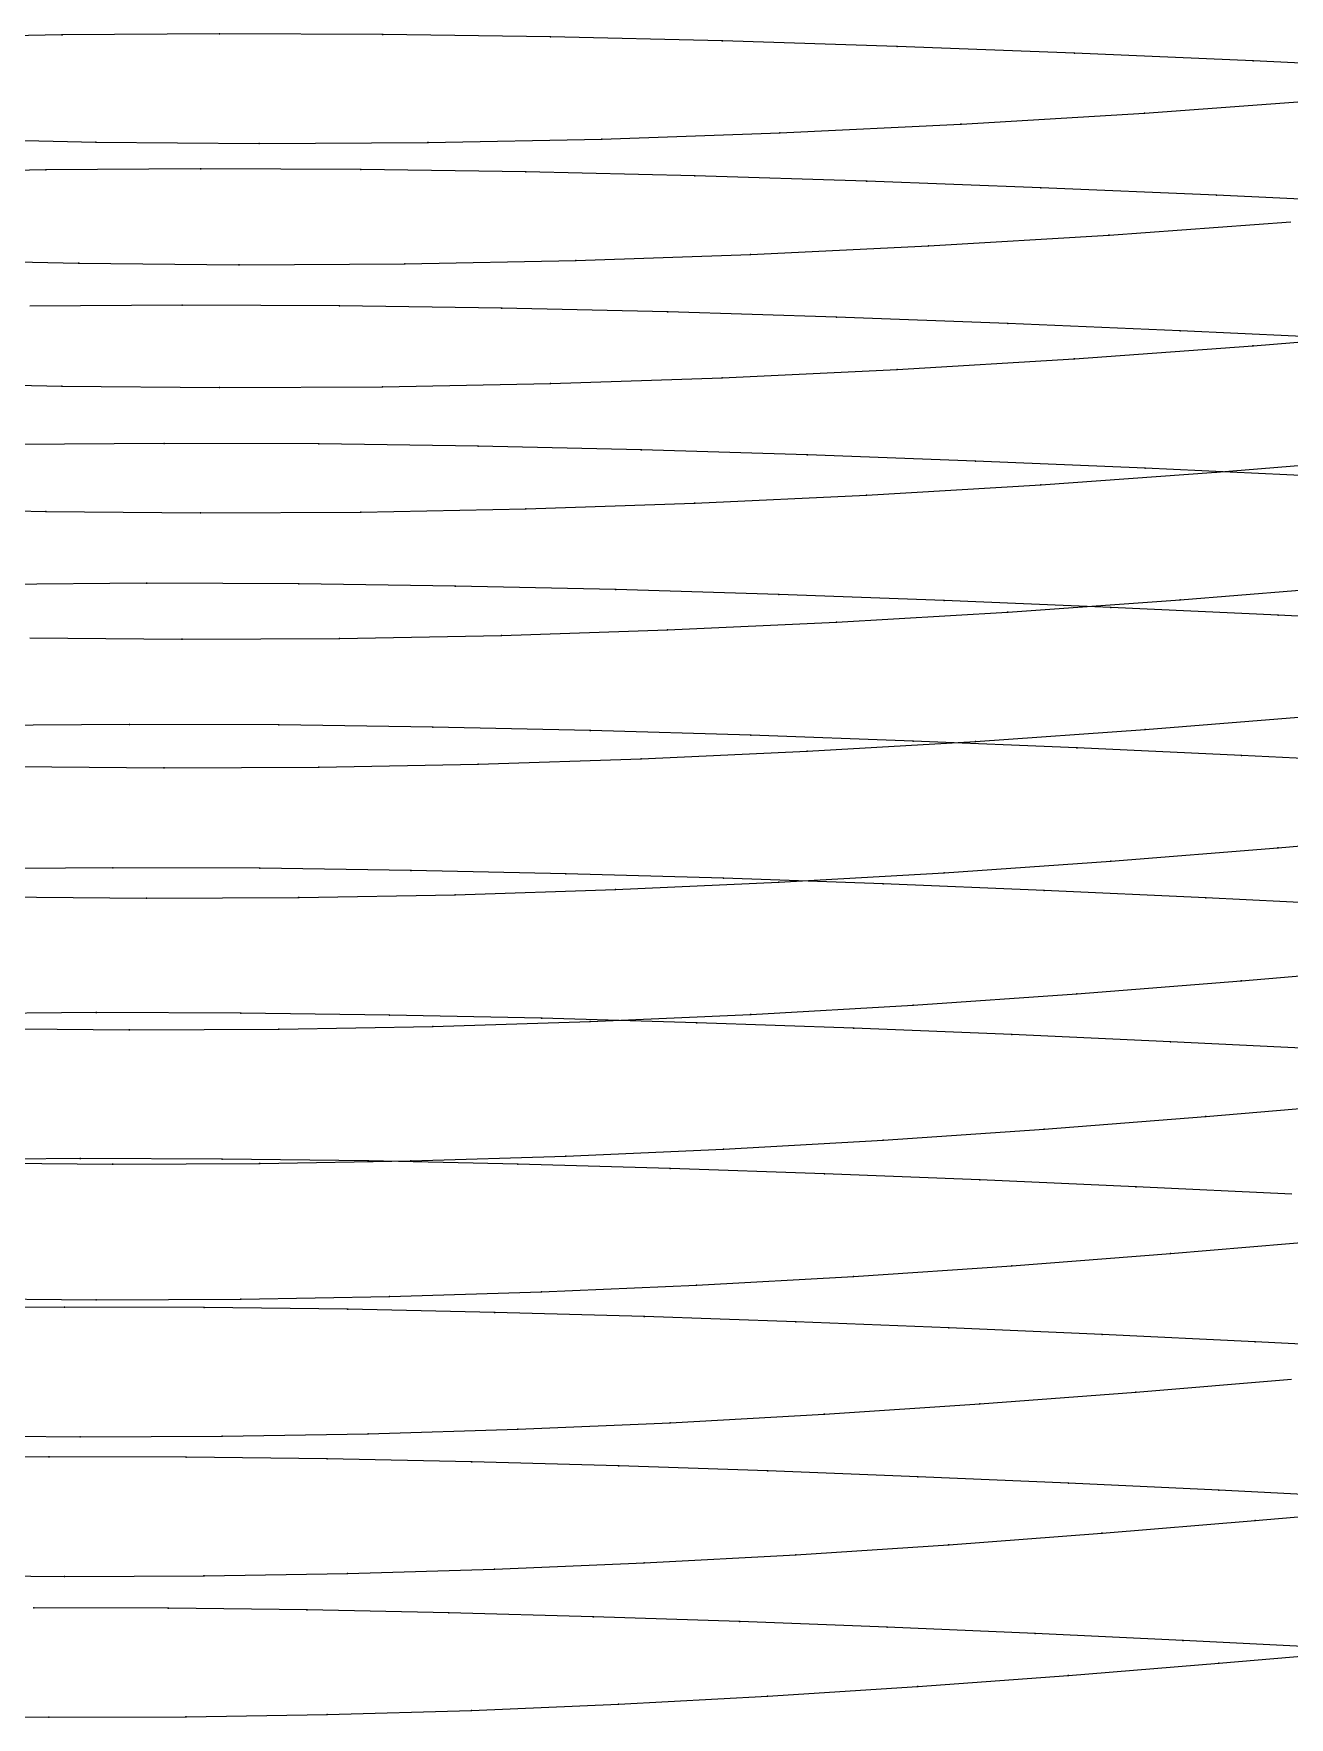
# Model space of a CAD drawing. Extents: x 0 to 4.67, y -4.5 to 1.66.
# Drawn here: x 0.741 to 1.291, y -2.794 to -2.055 of the extents above; entities that cross this region are included whole.
import ezdxf

# ---------------------------------------------------------------- set-up
doc = ezdxf.new("R2010")
doc.units = 0
doc.layers.get('0').update_dxf_attribs({"linetype": 'CONTINUOUS'})

msp = doc.modelspace()

# ---------------------------------------------------------------- linework, layer by layer
at = {"color": 4}
for points in [[(1.3539, -2.07114), (1.27532, -2.06738), (1.27529, -2.06737), (1.19699, -2.06398), (1.19693, -2.06398), (1.11926, -2.06105), (1.11921, -2.06105), (1.04255, -2.05866), (1.0425, -2.05866), (0.96721, -2.05688), (0.96715, -2.05688), (0.89359, -2.0558), (0.89353, -2.0558), (0.82207, -2.05546), (0.82201, -2.05546), (0.75297, -2.05595), (0.75291, -2.05595), (0.68664, -2.05727)], [(0.6991, -2.1014), (0.7678, -2.10302), (0.76783, -2.10302), (0.83937, -2.10364), (0.8394, -2.10364), (0.91344, -2.10321), (0.91347, -2.10321), (0.98969, -2.10168), (0.98972, -2.10168), (1.06773, -2.099), (1.06776, -2.099), (1.14718, -2.09519), (1.14722, -2.09519), (1.22769, -2.09026), (1.22772, -2.09026), (1.30882, -2.08428)], [(1.33645, -2.12996), (1.25922, -2.12629), (1.25919, -2.12628), (1.18224, -2.12298), (1.18219, -2.12298), (1.10585, -2.12013), (1.1058, -2.12013), (1.03047, -2.1178), (1.03041, -2.1178), (0.95642, -2.11607), (0.95636, -2.11607), (0.88407, -2.11502), (0.88401, -2.11502), (0.81378, -2.11471), (0.81372, -2.11471), (0.74587, -2.11519), (0.74582, -2.1152), (0.68068, -2.11649)], [(0.69273, -2.15455), (0.76023, -2.15613), (0.76026, -2.15613), (0.83055, -2.15675), (0.83058, -2.15675), (0.90333, -2.15634), (0.90336, -2.15634), (0.97825, -2.15485), (0.97828, -2.15485), (1.05493, -2.15226), (1.05496, -2.15225), (1.133, -2.14855), (1.13303, -2.14854), (1.2121, -2.14375), (1.21213, -2.14374), (1.29181, -2.13792)], [(1.31927, -2.18928), (1.24338, -2.1857), (1.24335, -2.1857), (1.16773, -2.18248), (1.16768, -2.18248), (1.09267, -2.17971), (1.09261, -2.1797), (1.01858, -2.17744), (1.01853, -2.17744), (0.94581, -2.17577), (0.94576, -2.17577), (0.87472, -2.17475), (0.87466, -2.17475), (0.80564, -2.17446), (0.80559, -2.17446), (0.73891, -2.17494)], [(0.68656, -2.2085), (0.75288, -2.21005), (0.75291, -2.21005), (0.82198, -2.21066), (0.82201, -2.21066), (0.8935, -2.21027), (0.89353, -2.21027), (0.96712, -2.20883), (0.96715, -2.20883), (1.04247, -2.20631), (1.0425, -2.20631), (1.11918, -2.2027), (1.11921, -2.2027), (1.1969, -2.19803), (1.19693, -2.19803), (1.27523, -2.19236), (1.27529, -2.19235), (1.35384, -2.18585)], [(1.30258, -2.24948), (1.22799, -2.246), (1.22796, -2.24599), (1.15364, -2.24286), (1.15359, -2.24286), (1.07986, -2.24016), (1.07981, -2.24016), (1.00705, -2.23796), (1.007, -2.23796), (0.93553, -2.23634), (0.93548, -2.23634), (0.86565, -2.23536), (0.8656, -2.23536), (0.79776, -2.23508), (0.79771, -2.23508), (0.73218, -2.23557)], [(0.6806, -2.26343), (0.74579, -2.26495), (0.74582, -2.26495), (0.8137, -2.26555), (0.81372, -2.26555), (0.88398, -2.26518), (0.88401, -2.26518), (0.95633, -2.26378), (0.95636, -2.26378), (1.03038, -2.26134), (1.03041, -2.26133), (1.10577, -2.25783), (1.1058, -2.25783), (1.18216, -2.25328), (1.18219, -2.25328), (1.25914, -2.24776), (1.25919, -2.24776), (1.33639, -2.24142)], [(1.35947, -2.31408), (1.28628, -2.31042), (1.28625, -2.31042), (1.21294, -2.30703), (1.21291, -2.30703), (1.13986, -2.30398), (1.13981, -2.30398), (1.06735, -2.30136), (1.0673, -2.30136), (0.99579, -2.29922), (0.99573, -2.29922), (0.92549, -2.29765), (0.92544, -2.29764), (0.85681, -2.2967), (0.85676, -2.2967), (0.79009, -2.29644), (0.79003, -2.29644), (0.72562, -2.29692)], [(0.73885, -2.32037), (0.80556, -2.32096), (0.80559, -2.32096), (0.87463, -2.32061), (0.87466, -2.32061), (0.94573, -2.31926), (0.94576, -2.31926), (1.0185, -2.31688), (1.01853, -2.31688), (1.09258, -2.31348), (1.09261, -2.31347), (1.16765, -2.30906), (1.16768, -2.30905), (1.2433, -2.30368), (1.24335, -2.30368), (1.31922, -2.29751)], [(0.73212, -2.37675), (0.79768, -2.37734), (0.79771, -2.37734), (0.86557, -2.377), (0.8656, -2.377), (0.93545, -2.3757), (0.93548, -2.3757), (1.00697, -2.3734), (1.007, -2.3734), (1.07978, -2.37009), (1.07981, -2.37008), (1.15356, -2.36579), (1.15359, -2.36579), (1.22791, -2.36056), (1.22796, -2.36056), (1.30253, -2.35456)], [(1.34212, -2.37542), (1.27019, -2.37186), (1.27016, -2.37186), (1.19811, -2.36857), (1.19808, -2.36856), (1.12629, -2.3656), (1.12624, -2.3656), (1.05503, -2.36305), (1.05498, -2.36305), (0.98469, -2.36097), (0.98464, -2.36097), (0.91561, -2.35945), (0.91556, -2.35945), (0.84811, -2.35853), (0.84806, -2.35853), (0.78253, -2.3583), (0.78248, -2.3583), (0.71918, -2.35878)], [(0.72557, -2.43394), (0.79, -2.43452), (0.79003, -2.43452), (0.85673, -2.43421), (0.85676, -2.43421), (0.92541, -2.43295), (0.92544, -2.43295), (0.9957, -2.43072), (0.99573, -2.43071), (1.06727, -2.4275), (1.0673, -2.4275), (1.13978, -2.42332), (1.13981, -2.42332), (1.21286, -2.41824), (1.21291, -2.41823), (1.2862, -2.4124), (1.28625, -2.41239), (1.35942, -2.40603)], [(1.32527, -2.43781), (1.25456, -2.43435), (1.25453, -2.43435), (1.18372, -2.43114), (1.18369, -2.43114), (1.11312, -2.42826), (1.11307, -2.42826), (1.04307, -2.42578), (1.04302, -2.42578), (0.97394, -2.42376), (0.97389, -2.42376), (0.90604, -2.42228), (0.90599, -2.42228), (0.83969, -2.4214), (0.83964, -2.4214), (0.77523, -2.42118), (0.77518, -2.42118), (0.71296, -2.42166)], [(0.71913, -2.49166), (0.78246, -2.49223), (0.78248, -2.49223), (0.84803, -2.49193), (0.84806, -2.49193), (0.91553, -2.49072), (0.91556, -2.49072), (0.98462, -2.48856), (0.98464, -2.48856), (1.05495, -2.48544), (1.05498, -2.48543), (1.12621, -2.48138), (1.12624, -2.48138), (1.19803, -2.47644), (1.19808, -2.47643), (1.27011, -2.47076), (1.27016, -2.47076), (1.34207, -2.46456)], [(1.30865, -2.5008), (1.23916, -2.49743), (1.23913, -2.49743), (1.16952, -2.49431), (1.1695, -2.49431), (1.10014, -2.49151), (1.10009, -2.4915), (1.0313, -2.4891), (1.03125, -2.48909), (0.96335, -2.48714), (0.9633, -2.48714), (0.89661, -2.48571), (0.89656, -2.48571), (0.8314, -2.48486), (0.83135, -2.48486), (0.76805, -2.48466), (0.768, -2.48466), (0.70685, -2.48514)], [(0.71291, -2.55051), (0.77516, -2.55108), (0.77518, -2.55108), (0.83961, -2.5508), (0.83964, -2.5508), (0.90596, -2.54962), (0.90599, -2.54962), (0.97386, -2.54753), (0.97389, -2.54753), (1.043, -2.5445), (1.04302, -2.5445), (1.11304, -2.54056), (1.11307, -2.54056), (1.18364, -2.53576), (1.18369, -2.53575), (1.25448, -2.53024), (1.25453, -2.53023), (1.32521, -2.52422)], [(1.29225, -2.56433), (1.22396, -2.56106), (1.22393, -2.56106), (1.15553, -2.55803), (1.1555, -2.55802), (1.08735, -2.5553), (1.0873, -2.5553), (1.01969, -2.55296), (1.01964, -2.55296), (0.95291, -2.55107), (0.95286, -2.55107), (0.88733, -2.54968), (0.88728, -2.54968), (0.82324, -2.54887), (0.82319, -2.54887), (0.76099, -2.54868), (0.76094, -2.54868), (0.70084, -2.54916)], [(0.7068, -2.60999), (0.76798, -2.61055), (0.768, -2.61055), (0.83133, -2.61029), (0.83135, -2.61029), (0.89653, -2.60916), (0.89656, -2.60916), (0.96327, -2.60713), (0.9633, -2.60713), (1.03122, -2.6042), (1.03125, -2.60419), (1.10007, -2.60037), (1.10009, -2.60037), (1.16945, -2.5957), (1.1695, -2.5957), (1.23908, -2.59034), (1.23913, -2.59034), (1.3086, -2.58449)], [(1.34293, -2.63233), (1.27624, -2.62896), (1.27621, -2.62896), (1.2091, -2.62577), (1.20907, -2.62577), (1.14185, -2.62283), (1.14182, -2.62283), (1.07484, -2.62018), (1.07479, -2.62018), (1.00834, -2.61791), (1.0083, -2.61791), (0.94272, -2.61608), (0.94267, -2.61608), (0.87826, -2.61474), (0.87822, -2.61473), (0.81529, -2.61395), (0.81524, -2.61395), (0.7541, -2.61378), (0.75405, -2.61378), (0.69499, -2.61426)], [(0.70079, -2.67007), (0.76091, -2.67063), (0.76094, -2.67063), (0.82317, -2.67038), (0.82319, -2.67038), (0.88725, -2.66929), (0.88728, -2.66929), (0.95284, -2.66733), (0.95286, -2.66733), (1.01961, -2.66449), (1.01964, -2.66448), (1.08727, -2.66077), (1.0873, -2.66077), (1.15545, -2.65624), (1.1555, -2.65624), (1.22388, -2.65104), (1.22393, -2.65103), (1.2922, -2.64536)], [(1.32585, -2.69737), (1.26033, -2.69409), (1.2603, -2.69409), (1.19435, -2.691), (1.19433, -2.691), (1.12828, -2.68814), (1.12825, -2.68814), (1.06243, -2.68557), (1.06239, -2.68557), (0.9971, -2.68337), (0.99705, -2.68337), (0.93262, -2.68159), (0.93257, -2.68159), (0.86928, -2.68029), (0.86923, -2.68029), (0.8074, -2.67954), (0.80735, -2.67954), (0.74728, -2.67938), (0.74723, -2.67938), (0.6892, -2.67986)], [(0.69494, -2.73131), (0.75403, -2.73186), (0.75405, -2.73186), (0.81521, -2.73163), (0.81524, -2.73163), (0.87819, -2.73059), (0.87822, -2.73058), (0.94265, -2.72869), (0.94267, -2.72869), (1.00827, -2.72593), (1.0083, -2.72593), (1.07476, -2.72233), (1.07479, -2.72233), (1.14177, -2.71793), (1.14182, -2.71793), (1.20902, -2.71288), (1.20907, -2.71287), (1.27616, -2.70737), (1.27621, -2.70736), (1.34288, -2.70162)], [(1.30896, -2.76309), (1.24458, -2.75991), (1.24456, -2.75991), (1.17977, -2.75691), (1.17974, -2.75691), (1.11485, -2.75413), (1.11482, -2.75413), (1.05016, -2.75164), (1.05012, -2.75164), (0.98598, -2.74951), (0.98593, -2.74951), (0.92263, -2.74778), (0.92258, -2.74778), (0.8604, -2.74653), (0.86036, -2.74653), (0.79961, -2.74581), (0.79956, -2.74581), (0.74055, -2.74567), (0.7405, -2.74567)], [(0.68915, -2.79309), (0.74721, -2.79363), (0.74723, -2.79363), (0.80733, -2.79342), (0.80735, -2.79342), (0.86921, -2.79241), (0.86923, -2.79241), (0.93254, -2.79058), (0.93257, -2.79058), (0.99703, -2.78791), (0.99705, -2.78791), (1.06236, -2.78442), (1.06239, -2.78442), (1.1282, -2.78015), (1.12825, -2.78015), (1.19428, -2.77525), (1.19433, -2.77525), (1.26025, -2.7699), (1.2603, -2.7699), (1.32581, -2.76434)]]:
    msp.add_lwpolyline(points, dxfattribs=at)
at = {"color": 2}
for p in [(0.75291, -2.05595, 38.1453), (0.75297, -2.05595, 38.1453), (0.82201, -2.05546, 38.1453), (0.82207, -2.05546, 38.1453), (0.89353, -2.0558, 38.1453), (0.89359, -2.0558, 38.1453), (0.96715, -2.05688, 38.1453), (0.96721, -2.05688, 38.1453), (1.0425, -2.05866, 38.1453), (1.04255, -2.05866, 38.1453), (1.11921, -2.06105, 38.1453), (1.11926, -2.06105, 38.1453), (1.19693, -2.06398, 38.1453), (1.19699, -2.06398, 38.1453), (1.27529, -2.06737, 38.1453), (1.27532, -2.06738, 38.1453), (1.14718, -2.09519, 36.2196), (1.14722, -2.09519, 36.2196), (1.22769, -2.09026, 36.2196), (1.22772, -2.09026, 36.2196), (0.7678, -2.10302, 36.2196), (0.76783, -2.10302, 36.2196), (0.83937, -2.10364, 36.2196), (0.8394, -2.10364, 36.2196), (0.91344, -2.10321, 36.2196), (0.91347, -2.10321, 36.2196), (0.98969, -2.10168, 36.2196), (0.98972, -2.10168, 36.2196), (1.06773, -2.099, 36.2196), (1.06776, -2.099, 36.2196), (0.74582, -2.1152, 39.1268), (0.74587, -2.11519, 39.1268), (0.81372, -2.11471, 39.1268), (0.81378, -2.11471, 39.1268), (0.88401, -2.11502, 39.1268), (0.88407, -2.11502, 39.1268), (0.95636, -2.11607, 39.1268), (0.95642, -2.11607, 39.1268), (1.03041, -2.1178, 39.1268), (1.03047, -2.1178, 39.1268), (1.1058, -2.12013, 39.1268), (1.10585, -2.12013, 39.1268), (1.18219, -2.12298, 39.1268), (1.18224, -2.12298, 39.1268), (1.25919, -2.12628, 39.1268), (1.25922, -2.12629, 39.1268), (1.2121, -2.14375, 37.1762), (1.21213, -2.14374, 37.1762), (0.97825, -2.15485, 37.1762), (0.97828, -2.15485, 37.1762), (1.05493, -2.15226, 37.1762), (1.05496, -2.15225, 37.1762), (1.133, -2.14855, 37.1762), (1.13303, -2.14854, 37.1762), (0.76023, -2.15613, 37.1762), (0.76026, -2.15613, 37.1762), (0.83055, -2.15675, 37.1762), (0.83058, -2.15675, 37.1762), (0.90333, -2.15634, 37.1762), (0.90336, -2.15634, 37.1762), (0.80559, -2.17446, 40.1208), (0.80564, -2.17446, 40.1208), (0.87466, -2.17475, 40.1208), (0.87472, -2.17475, 40.1208), (0.94576, -2.17577, 40.1208), (0.94581, -2.17577, 40.1208), (1.01853, -2.17744, 40.1208), (1.01858, -2.17744, 40.1208), (1.09261, -2.1797, 40.1208), (1.09267, -2.17971, 40.1208), (1.16768, -2.18248, 40.1208), (1.16773, -2.18248, 40.1208), (1.24335, -2.1857, 40.1208), (1.24338, -2.1857, 40.1208), (1.27523, -2.19236, 38.1453), (1.27529, -2.19235, 38.1453), (1.1969, -2.19803, 38.1453), (1.19693, -2.19803, 38.1453), (1.04247, -2.20631, 38.1453), (1.0425, -2.20631, 38.1453), (1.11918, -2.2027, 38.1453), (1.11921, -2.2027, 38.1453), (0.75288, -2.21005, 38.1453), (0.75291, -2.21005, 38.1453), (0.82198, -2.21066, 38.1453), (0.82201, -2.21066, 38.1453), (0.8935, -2.21027, 38.1453), (0.89353, -2.21027, 38.1453), (0.96712, -2.20883, 38.1453), (0.96715, -2.20883, 38.1453), (0.79771, -2.23508, 41.1273), (0.79776, -2.23508, 41.1273), (0.8656, -2.23536, 41.1273), (0.86565, -2.23536, 41.1273), (0.93548, -2.23634, 41.1273), (0.93553, -2.23634, 41.1273), (1.007, -2.23796, 41.1273), (1.00705, -2.23796, 41.1273), (1.07981, -2.24016, 41.1273), (1.07986, -2.24016, 41.1273), (1.15359, -2.24286, 41.1273), (1.15364, -2.24286, 41.1273), (1.22796, -2.24599, 41.1273), (1.22799, -2.246, 41.1273), (1.25914, -2.24776, 39.1268), (1.25919, -2.24776, 39.1268), (1.10577, -2.25783, 39.1268), (1.1058, -2.25783, 39.1268), (1.18216, -2.25328, 39.1268), (1.18219, -2.25328, 39.1268), (0.74579, -2.26495, 39.1268), (0.74582, -2.26495, 39.1268), (0.8137, -2.26555, 39.1268), (0.81372, -2.26555, 39.1268), (0.88398, -2.26518, 39.1268), (0.88401, -2.26518, 39.1268), (0.95633, -2.26378, 39.1268), (0.95636, -2.26378, 39.1268), (1.03038, -2.26134, 39.1268), (1.03041, -2.26133, 39.1268), (0.79003, -2.29644, 42.1462), (0.79009, -2.29644, 42.1462), (0.85676, -2.2967, 42.1462), (0.85681, -2.2967, 42.1462), (0.92544, -2.29764, 42.1462), (0.92549, -2.29765, 42.1462), (0.99573, -2.29922, 42.1462), (0.99579, -2.29922, 42.1462), (1.0673, -2.30136, 42.1462), (1.06735, -2.30136, 42.1462), (1.13981, -2.30398, 42.1462), (1.13986, -2.30398, 42.1462), (1.16765, -2.30906, 40.1208), (1.16768, -2.30905, 40.1208), (1.21291, -2.30703, 42.1462), (1.21294, -2.30703, 42.1462), (1.2433, -2.30368, 40.1208), (1.24335, -2.30368, 40.1208), (1.28625, -2.31042, 42.1462), (1.28628, -2.31042, 42.1462), (1.0185, -2.31688, 40.1208), (1.01853, -2.31688, 40.1208), (1.09258, -2.31348, 40.1208), (1.09261, -2.31347, 40.1208), (0.80556, -2.32096, 40.1208), (0.80559, -2.32096, 40.1208), (0.87463, -2.32061, 40.1208), (0.87466, -2.32061, 40.1208), (0.94573, -2.31926, 40.1208), (0.94576, -2.31926, 40.1208), (0.78248, -2.3583, 43.1776), (0.78253, -2.3583, 43.1776), (0.84806, -2.35853, 43.1776), (0.84811, -2.35853, 43.1776), (0.91556, -2.35945, 43.1776), (0.91561, -2.35945, 43.1776), (0.98464, -2.36097, 43.1776), (0.98469, -2.36097, 43.1776), (1.22791, -2.36056, 41.1273), (1.22796, -2.36056, 41.1273), (1.05498, -2.36305, 43.1776), (1.05503, -2.36305, 43.1776), (1.12624, -2.3656, 43.1776), (1.12629, -2.3656, 43.1776), (1.15356, -2.36579, 41.1273), (1.15359, -2.36579, 41.1273), (1.19808, -2.36856, 43.1776), (1.19811, -2.36857, 43.1776), (0.93545, -2.3757, 41.1273), (0.93548, -2.3757, 41.1273), (1.00697, -2.3734, 41.1273), (1.007, -2.3734, 41.1273), (1.07978, -2.37009, 41.1273), (1.07981, -2.37008, 41.1273), (1.27016, -2.37186, 43.1776), (1.27019, -2.37186, 43.1776), (0.79768, -2.37734, 41.1273), (0.79771, -2.37734, 41.1273), (0.86557, -2.377, 41.1273), (0.8656, -2.377, 41.1273), (1.2862, -2.4124, 42.1462), (1.28625, -2.41239, 42.1462), (0.77518, -2.42118, 44.2215), (0.77523, -2.42118, 44.2215), (1.21286, -2.41824, 42.1462), (1.21291, -2.41823, 42.1462), (0.83964, -2.4214, 44.2215), (0.83969, -2.4214, 44.2215), (0.90599, -2.42228, 44.2215), (0.90604, -2.42228, 44.2215), (0.97389, -2.42376, 44.2215), (0.97394, -2.42376, 44.2215), (1.04302, -2.42578, 44.2215), (1.04307, -2.42578, 44.2215), (1.06727, -2.4275, 42.1462), (1.0673, -2.4275, 42.1462), (1.11307, -2.42826, 44.2215), (1.11312, -2.42826, 44.2215), (1.13978, -2.42332, 42.1462), (1.13981, -2.42332, 42.1462), (0.79, -2.43452, 42.1462), (0.79003, -2.43452, 42.1462), (0.85673, -2.43421, 42.1462), (0.85676, -2.43421, 42.1462), (0.92541, -2.43295, 42.1462), (0.92544, -2.43295, 42.1462), (0.9957, -2.43072, 42.1462), (0.99573, -2.43071, 42.1462), (1.18369, -2.43114, 44.2215), (1.18372, -2.43114, 44.2215), (1.25453, -2.43435, 44.2215), (1.25456, -2.43435, 44.2215), (1.27011, -2.47076, 43.1776), (1.27016, -2.47076, 43.1776), (1.19803, -2.47644, 43.1776), (1.19808, -2.47643, 43.1776), (0.768, -2.48466, 45.2778), (0.76805, -2.48466, 45.2778), (0.83135, -2.48486, 45.2778), (0.8314, -2.48486, 45.2778), (0.89656, -2.48571, 45.2778), (0.89661, -2.48571, 45.2778), (0.9633, -2.48714, 45.2778), (0.96335, -2.48714, 45.2778), (1.05495, -2.48544, 43.1776), (1.05498, -2.48543, 43.1776), (1.12621, -2.48138, 43.1776), (1.12624, -2.48138, 43.1776), (0.78246, -2.49223, 43.1776), (0.78248, -2.49223, 43.1776), (0.84803, -2.49193, 43.1776), (0.84806, -2.49193, 43.1776), (0.91553, -2.49072, 43.1776), (0.91556, -2.49072, 43.1776), (0.98462, -2.48856, 43.1776), (0.98464, -2.48856, 43.1776), (1.03125, -2.48909, 45.2778), (1.0313, -2.4891, 45.2778), (1.10009, -2.4915, 45.2778), (1.10014, -2.49151, 45.2778), (1.1695, -2.49431, 45.2778), (1.16952, -2.49431, 45.2778), (1.23913, -2.49743, 45.2778), (1.23916, -2.49743, 45.2778), (1.25448, -2.53024, 44.2215), (1.25453, -2.53023, 44.2215), (1.18364, -2.53576, 44.2215), (1.18369, -2.53575, 44.2215), (1.043, -2.5445, 44.2215), (1.04302, -2.5445, 44.2215), (1.11304, -2.54056, 44.2215), (1.11307, -2.54056, 44.2215), (0.76094, -2.54868, 46.3467), (0.76099, -2.54868, 46.3467), (0.77516, -2.55108, 44.2215), (0.77518, -2.55108, 44.2215), (0.82319, -2.54887, 46.3467), (0.82324, -2.54887, 46.3467), (0.83961, -2.5508, 44.2215), (0.83964, -2.5508, 44.2215), (0.88728, -2.54968, 46.3467), (0.88733, -2.54968, 46.3467), (0.90596, -2.54962, 44.2215), (0.90599, -2.54962, 44.2215), (0.95286, -2.55107, 46.3467), (0.95291, -2.55107, 46.3467), (0.97386, -2.54753, 44.2215), (0.97389, -2.54753, 44.2215), (1.01964, -2.55296, 46.3467), (1.01969, -2.55296, 46.3467), (1.0873, -2.5553, 46.3467), (1.08735, -2.5553, 46.3467), (1.1555, -2.55802, 46.3467), (1.15553, -2.55803, 46.3467), (1.22393, -2.56106, 46.3467), (1.22396, -2.56106, 46.3467), (1.23908, -2.59034, 45.2778), (1.23913, -2.59034, 45.2778), (1.16945, -2.5957, 45.2778), (1.1695, -2.5957, 45.2778), (1.03122, -2.6042, 45.2778), (1.03125, -2.60419, 45.2778), (1.10007, -2.60037, 45.2778), (1.10009, -2.60037, 45.2778), (0.76798, -2.61055, 45.2778), (0.768, -2.61055, 45.2778), (0.83133, -2.61029, 45.2778), (0.83135, -2.61029, 45.2778), (0.89653, -2.60916, 45.2778), (0.89656, -2.60916, 45.2778), (0.96327, -2.60713, 45.2778), (0.9633, -2.60713, 45.2778), (0.75405, -2.61378, 47.4279), (0.7541, -2.61378, 47.4279), (0.81524, -2.61395, 47.4279), (0.81529, -2.61395, 47.4279), (0.87822, -2.61473, 47.4279), (0.87826, -2.61474, 47.4279), (0.94267, -2.61608, 47.4279), (0.94272, -2.61608, 47.4279), (1.0083, -2.61791, 47.4279), (1.00834, -2.61791, 47.4279), (1.07479, -2.62018, 47.4279), (1.07484, -2.62018, 47.4279), (1.14182, -2.62283, 47.4279), (1.14185, -2.62283, 47.4279), (1.20907, -2.62577, 47.4279), (1.2091, -2.62577, 47.4279), (1.27621, -2.62896, 47.4279), (1.27624, -2.62896, 47.4279), (1.15545, -2.65624, 46.3467), (1.1555, -2.65624, 46.3467), (1.22388, -2.65104, 46.3467), (1.22393, -2.65103, 46.3467), (1.01961, -2.66449, 46.3467), (1.01964, -2.66448, 46.3467), (1.08727, -2.66077, 46.3467), (1.0873, -2.66077, 46.3467), (0.76091, -2.67063, 46.3467), (0.76094, -2.67063, 46.3467), (0.82317, -2.67038, 46.3467), (0.82319, -2.67038, 46.3467), (0.88725, -2.66929, 46.3467), (0.88728, -2.66929, 46.3467), (0.95284, -2.66733, 46.3467), (0.95286, -2.66733, 46.3467), (0.74723, -2.67938, 48.5217), (0.74728, -2.67938, 48.5217), (0.80735, -2.67954, 48.5217), (0.8074, -2.67954, 48.5217), (0.86923, -2.68029, 48.5217), (0.86928, -2.68029, 48.5217), (0.93257, -2.68159, 48.5217), (0.93262, -2.68159, 48.5217), (0.99705, -2.68337, 48.5217), (0.9971, -2.68337, 48.5217), (1.06239, -2.68557, 48.5217), (1.06243, -2.68557, 48.5217), (1.12825, -2.68814, 48.5217), (1.12828, -2.68814, 48.5217), (1.19433, -2.691, 48.5217), (1.19435, -2.691, 48.5217), (1.2603, -2.69409, 48.5217), (1.26033, -2.69409, 48.5217), (1.27616, -2.70737, 47.4279), (1.27621, -2.70736, 47.4279), (1.20902, -2.71288, 47.4279), (1.20907, -2.71287, 47.4279), (1.07476, -2.72233, 47.4279), (1.07479, -2.72233, 47.4279), (1.14177, -2.71793, 47.4279), (1.14182, -2.71793, 47.4279), (0.87819, -2.73059, 47.4279), (0.87822, -2.73058, 47.4279), (0.94265, -2.72869, 47.4279), (0.94267, -2.72869, 47.4279), (1.00827, -2.72593, 47.4279), (1.0083, -2.72593, 47.4279), (0.75403, -2.73186, 47.4279), (0.75405, -2.73186, 47.4279), (0.81521, -2.73163, 47.4279), (0.81524, -2.73163, 47.4279), (0.74055, -2.74567, 49.6279), (0.79956, -2.74581, 49.6279), (0.79961, -2.74581, 49.6279), (0.86036, -2.74653, 49.6279), (0.8604, -2.74653, 49.6279), (0.92258, -2.74778, 49.6279), (0.92263, -2.74778, 49.6279), (0.98593, -2.74951, 49.6279), (0.98598, -2.74951, 49.6279), (1.05012, -2.75164, 49.6279), (1.05016, -2.75164, 49.6279), (1.11482, -2.75413, 49.6279), (1.11485, -2.75413, 49.6279), (1.17974, -2.75691, 49.6279), (1.17977, -2.75691, 49.6279), (1.24456, -2.75991, 49.6279), (1.24458, -2.75991, 49.6279), (1.19428, -2.77525, 48.5217), (1.19433, -2.77525, 48.5217), (1.26025, -2.7699, 48.5217), (1.2603, -2.7699, 48.5217), (1.1282, -2.78015, 48.5217), (1.12825, -2.78015, 48.5217), (0.99703, -2.78791, 48.5217), (0.99705, -2.78791, 48.5217), (1.06236, -2.78442, 48.5217), (1.06239, -2.78442, 48.5217), (0.74721, -2.79363, 48.5217), (0.74723, -2.79363, 48.5217), (0.80733, -2.79342, 48.5217), (0.80735, -2.79342, 48.5217), (0.86921, -2.79241, 48.5217), (0.86923, -2.79241, 48.5217), (0.93254, -2.79058, 48.5217), (0.93257, -2.79058, 48.5217)]:
    msp.add_point(p, dxfattribs=at)

doc.saveas('drawing.dxf')
